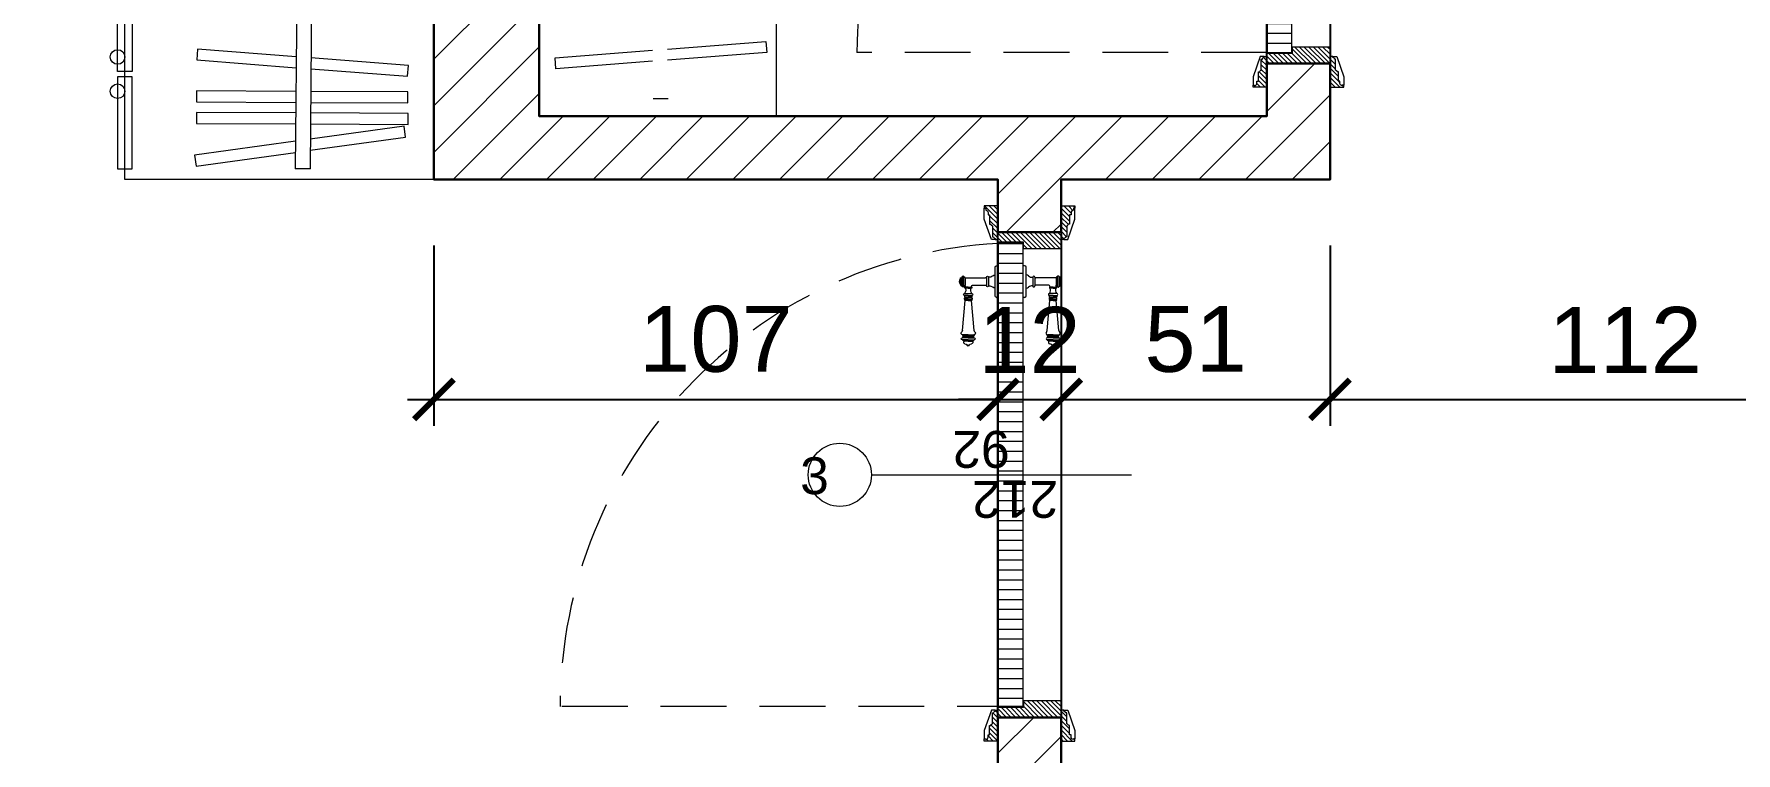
# Model space of a CAD drawing. Header units: centimetres. Extents: x 105417 to 110818, y -55119 to -48326.
# Drawn here: x 106536.5 to 106859.4, y -51584.1 to -51447.8 of the extents above; entities that cross this region are included whole.
import ezdxf

# ---------------------------------------------------------------- set-up
doc = ezdxf.new("R2010")
doc.units = ezdxf.units.CM
doc.header["$LTSCALE"] = 50
doc.header["$MEASUREMENT"] = 0
doc.linetypes.add('CACHE', pattern=[0.375, 0.25, -0.125])
doc.layers.get('0').update_dxf_attribs({"color": 8})
doc.layers.add('COTE 50ème', color=1, linetype='Continuous')
for name, color, linetype, lineweight in [('door', 44, 'Continuous', 5), ('MACONNERIE COUPE', 7, 'Continuous', 30), ('MACONNERIE HACHURE', 253, 'Continuous', 13), ('mobilimi', 8, 'Continuous', 9)]:
    doc.layers.add(name, color=color, linetype=linetype, lineweight=lineweight)
doc.layers.add('FMULT', color=150, linetype='Continuous', plot=False)
doc.styles.add('GENERATED_STYLE_1', font='arial.ttf')
doc.styles.add('RS_TXT_50', font='arial.ttf', dxfattribs={"height": 12.5})
doc.dimstyles.new('RS_50CM_LINEAIRE', dxfattribs={"dimscale": 5, "dimtxt": 12.5, "dimasz": 1.5, "dimexe": 1, "dimexo": 2.5, "dimgap": 1, "dimtad": 1, "dimdec": 1, "dimrnd": 0.5, "dimdsep": 46, "dimtxsty": 'RS_TXT_50', "dimblk1": 'ARCHTICK', "dimblk2": 'ARCHTICK', "dimsah": 1, "dimcen": 2.5, "dimdle": 1, "dimclrt": 4, "dimadec": 0, "dimazin": 2, "dimtfac": 1, "dimtdec": 1, "dimtix": 1, "dimtmove": 2, "dimatfit": 3, "dimfxl": 1, "dimtolj": 1, "dimtzin": 0, "dimarcsym": 0})

# ---------------------------------------------------------------- blocks, each defined once
blk = doc.blocks.new('door900')
at = {"color": 0}
for p, q in [((-9.3, 67.7), (9.3, 67.7)), ((9.3, 65.2), (-9.3, 65.2)), ((-6.8, 71.5), (-6.8, 70.2)), ((-5.5, 71.5), (-6.8, 71.5)), ((-6.8, 70.2), (6.8, 70.2)), ((-5.5, 71.5), (5.5, 71.5)), ((5.5, 71.5), (6.8, 71.5)), ((6.8, 71.5), (6.8, 70.2)), ((92.8, 68.1), (36.2, 62.8)), ((101.2, 67.3), (103.2, 68)), ((101.2, 56.8), (101.2, 67.3)), ((103.2, 68), (103.2, 67.7)), ((103.2, 56.8), (103.2, 68)), ((106.5, 68), (105.5, 67.3)), ((105.5, 56.8), (105.5, 67.3)), ((106.5, 56.8), (106.5, 68)), ((110.7, 68), (111.8, 67.3)), ((110.7, 56.8), (110.7, 68)), ((111.8, 56.8), (111.8, 67.3)), ((111.8, 66.2), (113.3, 66.2)), ((113.3, 56.8), (113.3, 66.2)), ((-6.8, 62.7), (-6.8, 24)), ((-6.8, 62.7), (6.8, 62.7)), ((8.7, 62.7), (6.8, 62.7)), ((6.8, 49.1), (6.8, 24)), ((8.7, 50.9), (8.7, 50.9)), ((10.5, 56.8), (10.5, 62.5)), ((10.5, 56.8), (10.5, 51.1)), ((12.7, 56.8), (12.7, 62.5)), ((12.7, 56.8), (12.7, 51.1)), ((22.5, 63.8), (22.5, 49.8)), ((26.5, 56.8), (26.5, 63.8)), ((26.5, 63.8), (29.1, 63.8)), ((26.5, 63.8), (29.1, 63.8)), ((26.5, 56.8), (26.5, 49.8)), ((26.5, 49.8), (29.1, 49.8)), ((26.5, 49.8), (29.1, 49.8)), ((29.1, 63.8), (29.1, 62.8)), ((29.1, 62.8), (29.1, 56.8)), ((29.1, 50.8), (29.1, 56.8)), ((29.1, 50.8), (29.1, 49.8)), ((29.1, 49.8), (29.1, 49.8)), ((31.1, 62.8), (31.1, 56.8)), ((31.1, 50.8), (31.1, 56.8)), ((34.1, 56.8), (34.1, 62.8)), ((34.1, 62.8), (34.1, 56.8)), ((34.1, 50.8), (34.1, 56.8)), ((34.1, 56.8), (34.1, 50.8)), ((36.2, 56.8), (36.2, 62.8)), ((36.2, 56.8), (36.2, 50.8)), ((92.8, 45.5), (36.2, 50.8)), ((101.2, 56.8), (101.2, 46.3)), ((101.2, 46.3), (103.2, 45.7)), ((103.2, 56.8), (103.2, 46.3)), ((103.2, 45.9), (103.2, 45.7)), ((105.5, 56.8), (105.5, 46.3)), ((106.5, 45.7), (105.5, 46.3)), ((106.5, 56.8), (106.5, 45.7)), ((110.7, 56.8), (110.7, 45.7)), ((110.7, 45.7), (111.8, 46.3)), ((111.8, 56.8), (111.8, 46.3)), ((111.8, 47.5), (113.3, 47.5)), ((113.3, 56.8), (113.3, 47.5)), ((120.5, 56.8), (120.5, 58.6)), ((120.5, 56.8), (120.5, 55)), ((-30, 3), (-30, 0)), ((30, 0), (-30, 0)), ((27, 6), (-27, 6)), ((-8.3, 22.3), (8.3, 22.3)), ((-8.3, 18.3), (8.3, 18.3)), ((30, 3), (30, 0))]:
    blk.add_line(p, q, dxfattribs=at)
for centre, radius, start, end in [((-9.3, 66.5), 1.25, 90, 270), ((-6.8, 67.7), 2.51, 90.115, 179.885), ((-6.8, 65.2), 2.51, 180.115, 269.885), ((0, 64), 9.29, 53.4104, 126.5896), ((6.8, 67.7), 2.51, 0.115, 89.885), ((6.8, 65.2), 2.51, 270.115, 359.885), ((9.3, 66.5), 1.25, 270, 90), ((24.5, 63.7), 2.01, 4.1469, 175.8531), ((93.1, 72.5), 4.4, 266.3976, 315.6468), ((98.3, 67.4), 2.89, 358.3861, 135.6468), ((104.3, 67.6), 1.15, 170.914, 348.1019), ((108.6, 68), 2.1, 0, 180), ((115.5, 62.5), 2.84, 13.4568, 140.4953), ((8.7, 49), 1.91, 88.7426, 178.1515), ((8.6, 64.9), 2.15, 272.7029, 297.6142), ((8.6, 48.8), 2.15, 62.3858, 87.2971), ((10, 62.5), 0.561, 3.7097, 127.9634), ((10, 51.1), 0.561, 232.0366, 356.2903), ((11.6, 62.5), 1.1, 0.0106, 179.9894), ((11.6, 51.1), 1.1, 180.0106, 359.9894), ((16.7, 70.5), 8.83, 243.5466, 311.3694), ((16.7, 43.2), 8.83, 48.6306, 116.4534), ((24.5, 50), 2.01, 184.1469, 355.8531), ((30.1, 62.8), 1.03, 0, 180.0014), ((30.1, 50.8), 1.03, 179.9972, 0), ((32.6, 62.8), 1.48, 0, 180), ((32.6, 50.8), 1.48, 180, 0), ((35.2, 62.8), 1.03, 0, 180), ((32.6, 62.8), 1.48, 1.563306237032948e-10, 2.08440831604393e-10), ((35.2, 50.8), 1.03, 180, 0), ((93.1, 41.1), 4.4, 44.3532, 93.6024), ((98.3, 46.2), 2.89, 224.3532, 1.6139), ((104.3, 46.1), 1.15, 11.8981, 189.086), ((108.6, 45.7), 2.1, 180, 0), ((115.5, 51.2), 2.84, 219.5047, 346.5432), ((127.9, 65.2), 9.88, 191.9991, 221.6757), ((127.9, 48.5), 9.88, 138.3243, 168.0009), ((120.5, 56.8), 1.79, 0, 90), ((120.5, 56.8), 1.79, 270, 0), ((-27, 3), 3, 90, 180), ((-6.8, 6), 6, 130.5908, 180), ((-16.6, 16.6), 8.41, 314.3689, 12.0705), ((-8.3, 20.3), 2, 90, 270), ((-8.5, 24), 1.71, 275.059, 359.7825), ((8.5, 24), 1.71, 180.2175, 264.941), ((16.6, 16.6), 8.41, 167.9295, 225.6311), ((8.3, 20.3), 2, 270, 90), ((6.8, 6), 6, 0, 49.4092), ((27, 3), 3, 0, 90)]:
    blk.add_arc(centre, radius, start, end, dxfattribs=at)
blk = doc.blocks.new('_ArchTick')
at = {"color": 0, "linetype": 'ByBlock', "const_width": 0.15}
blk.add_lwpolyline([(-0.5, -0.5), (0.5, 0.5)], dxfattribs=at)
blk = doc.blocks.new('*D1008')
at = {"layer": 'COTE 50ème', "color": 0, "lineweight": -2, "ltscale": 0.5, "transparency": 16777216}
for p, q in [((106612.35, -51487.86), (106612.35, -51522.05)), ((106719.35, -51487.86), (106719.35, -51522.05)), ((106607.35, -51517.05), (106724.35, -51517.05))]:
    blk.add_line(p, q, dxfattribs=at)
at = {"layer": 'Defpoints', "color": 0, "ltscale": 0.5, "transparency": 16777216}
for p in [(106612.35, -51475.36), (106719.35, -51475.36), (106719.35, -51517.05)]:
    blk.add_point(p, dxfattribs=at)
at = {"layer": 'COTE 50ème', "color": 0, "lineweight": -2, "ltscale": 0.5, "transparency": 16777216, "xscale": 7.5, "yscale": 7.5, "zscale": 7.5, "rotation": 180}
blk.add_blockref('_ArchTick', (106612.35, -51517.05), dxfattribs=at)
at = {"layer": 'COTE 50ème', "color": 0, "lineweight": -2, "ltscale": 0.5, "transparency": 16777216, "xscale": 7.5, "yscale": 7.5, "zscale": 7.5}
blk.add_blockref('_ArchTick', (106719.35, -51517.05), dxfattribs=at)
at = {"layer": 'COTE 50ème', "color": 4, "ltscale": 0.5, "transparency": 16777216, "insert": (106665.85, -51505.66), "char_height": 12.5, "attachment_point": 5, "style": 'RS_TXT_50'}
blk.add_mtext('\\A1;107', dxfattribs=at)
blk = doc.blocks.new('*D1009')
at = {"layer": 'COTE 50ème', "color": 0, "lineweight": -2, "ltscale": 0.5, "transparency": 16777216}
for p, q in [((106719.35, -51487.86), (106719.35, -51522.05)), ((106731.35, -51487.86), (106731.35, -51522.05)), ((106719.35, -51517.05), (106711.85, -51517.05)), ((106719.35, -51517.05), (106731.35, -51517.05)), ((106731.35, -51517.05), (106738.85, -51517.05))]:
    blk.add_line(p, q, dxfattribs=at)
at = {"layer": 'Defpoints', "color": 0, "ltscale": 0.5, "transparency": 16777216}
for p in [(106719.35, -51475.36), (106731.35, -51475.36), (106731.35, -51517.05)]:
    blk.add_point(p, dxfattribs=at)
at = {"layer": 'COTE 50ème', "color": 0, "lineweight": -2, "ltscale": 0.5, "transparency": 16777216, "xscale": 7.5, "yscale": 7.5, "zscale": 7.5}
blk.add_blockref('_ArchTick', (106719.35, -51517.05), dxfattribs=at)
at = {"layer": 'COTE 50ème', "color": 0, "lineweight": -2, "ltscale": 0.5, "transparency": 16777216, "xscale": 7.5, "yscale": 7.5, "zscale": 7.5, "rotation": 180}
blk.add_blockref('_ArchTick', (106731.35, -51517.05), dxfattribs=at)
at = {"layer": 'COTE 50ème', "color": 4, "ltscale": 0.5, "transparency": 16777216, "insert": (106725.35, -51505.77), "char_height": 12.5, "attachment_point": 5, "style": 'RS_TXT_50'}
blk.add_mtext('\\A1;12', dxfattribs=at)
blk = doc.blocks.new('*D1010')
at = {"layer": 'COTE 50ème', "color": 0, "lineweight": -2, "ltscale": 0.5, "transparency": 16777216}
for p, q in [((106731.35, -51487.86), (106731.35, -51522.05)), ((106782.35, -51487.86), (106782.35, -51522.05)), ((106726.35, -51517.05), (106787.35, -51517.05))]:
    blk.add_line(p, q, dxfattribs=at)
at = {"layer": 'Defpoints', "color": 0, "ltscale": 0.5, "transparency": 16777216}
for p in [(106731.35, -51475.36), (106782.35, -51475.36), (106782.35, -51517.05)]:
    blk.add_point(p, dxfattribs=at)
at = {"layer": 'COTE 50ème', "color": 0, "lineweight": -2, "ltscale": 0.5, "transparency": 16777216, "xscale": 7.5, "yscale": 7.5, "zscale": 7.5, "rotation": 180}
blk.add_blockref('_ArchTick', (106731.35, -51517.05), dxfattribs=at)
at = {"layer": 'COTE 50ème', "color": 0, "lineweight": -2, "ltscale": 0.5, "transparency": 16777216, "xscale": 7.5, "yscale": 7.5, "zscale": 7.5}
blk.add_blockref('_ArchTick', (106782.35, -51517.05), dxfattribs=at)
at = {"layer": 'COTE 50ème', "color": 4, "ltscale": 0.5, "transparency": 16777216, "insert": (106756.85, -51505.66), "char_height": 12.5, "attachment_point": 5, "style": 'RS_TXT_50'}
blk.add_mtext('\\A1;51', dxfattribs=at)
blk = doc.blocks.new('*D1011')
at = {"layer": 'COTE 50ème', "color": 0, "lineweight": -2, "ltscale": 0.5, "transparency": 16777216}
for p, q in [((106782.35, -51487.86), (106782.35, -51522.05)), ((106894.35, -51502.29), (106894.35, -51522.05)), ((106777.35, -51517.05), (106899.35, -51517.05))]:
    blk.add_line(p, q, dxfattribs=at)
at = {"layer": 'Defpoints', "color": 0, "ltscale": 0.5, "transparency": 16777216}
for p in [(106782.35, -51475.36), (106894.35, -51489.79), (106894.35, -51517.05)]:
    blk.add_point(p, dxfattribs=at)
at = {"layer": 'COTE 50ème', "color": 0, "lineweight": -2, "ltscale": 0.5, "transparency": 16777216, "xscale": 7.5, "yscale": 7.5, "zscale": 7.5, "rotation": 180}
blk.add_blockref('_ArchTick', (106782.35, -51517.05), dxfattribs=at)
at = {"layer": 'COTE 50ème', "color": 0, "lineweight": -2, "ltscale": 0.5, "transparency": 16777216, "xscale": 7.5, "yscale": 7.5, "zscale": 7.5}
blk.add_blockref('_ArchTick', (106894.35, -51517.05), dxfattribs=at)
at = {"layer": 'COTE 50ème', "color": 4, "ltscale": 0.5, "transparency": 16777216, "insert": (106838.35, -51505.77), "char_height": 12.5, "attachment_point": 5, "style": 'RS_TXT_50'}
blk.add_mtext('\\A1;112', dxfattribs=at)
blk = doc.blocks.new('*D1062')
at = {"layer": 'COTE 50ème', "color": 0, "lineweight": -2, "ltscale": 0.5, "transparency": 16777216}
for p, q in [((105995.75, -52042.36), (105995.75, -49967.36)), ((106966.85, -49972.36), (105990.75, -49972.36)), ((106196.86, -52037.36), (105990.75, -52037.36))]:
    blk.add_line(p, q, dxfattribs=at)
at = {"layer": 'Defpoints', "color": 0, "ltscale": 0.5, "transparency": 16777216}
for p in [(105995.75, -49972.36), (106979.35, -49972.36), (106209.36, -52037.36)]:
    blk.add_point(p, dxfattribs=at)
at = {"layer": 'COTE 50ème', "color": 0, "lineweight": -2, "ltscale": 0.5, "transparency": 16777216, "xscale": 7.5, "yscale": 7.5, "zscale": 7.5}
for p, rotation in [((105995.75, -49972.36), 90), ((105995.75, -52037.36), 270)]:
    blk.add_blockref('_ArchTick', p, dxfattribs=dict(at, rotation=rotation))
at = {"layer": 'COTE 50ème', "color": 4, "ltscale": 0.5, "transparency": 16777216, "insert": (105984.37, -51004.86), "char_height": 12.5, "attachment_point": 5, "rotation": 90, "style": 'RS_TXT_50'}
blk.add_mtext('\\A1;2065', dxfattribs=at)

msp = doc.modelspace()

# ---------------------------------------------------------------- hatches: boundary and pattern name
at = {"layer": 'door'}
h = msp.add_hatch(dxfattribs=at)
h.set_pattern_fill('ANSI31', color=256, scale=15, angle=855)
h.set_pattern_definition([(180, (206134.757, -99168.2354), (-2e-15, -1.875), [])])
h.paths.add_polyline_path([(106775.12, -51451.27), (106775.12, -51373.47), (106770.41, -51373.47), (106770.41, -51451.27)])
h = msp.add_hatch(dxfattribs=at)
h.set_pattern_fill('ANSI31', color=256, scale=5, angle=1350)
h.set_pattern_definition([(315, (162087.32455, 94330.4678), (0.4419417382, 0.4419417382), [])])
edge = h.paths.add_edge_path()
edge.add_line((106784.24, -51457.11), (106784.24, -51456.7))
edge.add_line((106784.24, -51456.7), (106783.93, -51456.7))
edge.add_line((106783.93, -51456.7), (106783.93, -51454.93))
edge.add_line((106783.93, -51454.93), (106783.72, -51454.93))
edge.add_arc((106783.4, -51454.93), 0.314, 0, 90)
edge.add_line((106783.4, -51454.62), (106783.4, -51452.52))
edge.add_line((106783.4, -51452.52), (106783.19, -51452.52))
edge.add_arc((106782.88, -51452.52), 0.314, 360, 450)
edge.add_line((106782.88, -51452.21), (106782.88, -51452))
edge.add_line((106782.88, -51452), (106782.35, -51452))
edge.add_line((106782.35, -51452), (106782.35, -51457.86))
edge.add_line((106782.35, -51457.86), (106784.97, -51457.86))
edge.add_line((106784.97, -51457.86), (106784.97, -51457.45))
edge.add_line((106784.97, -51457.45), (106784.66, -51457.45))
edge.add_line((106784.66, -51457.45), (106784.66, -51457.53))
edge.add_arc((106784.66, -51457.11), 0.419, 180, 270, ccw=False)
h.paths.add_polyline_path([(106782.35, -51453.36), (106782.35, -51450.22), (106775.17, -51450.22), (106775.17, -51451.48), (106770.35, -51451.48), (106770.35, -51453.36)])
edge = h.paths.add_edge_path()
edge.add_line((106768.47, -51457.11), (106768.47, -51456.7))
edge.add_line((106768.47, -51456.7), (106768.78, -51456.7))
edge.add_line((106768.78, -51456.7), (106768.78, -51454.93))
edge.add_line((106768.78, -51454.93), (106768.99, -51454.93))
edge.add_arc((106769.31, -51454.93), 0.314, 90, 180, ccw=False)
edge.add_line((106769.31, -51454.62), (106769.31, -51452.52))
edge.add_line((106769.31, -51452.52), (106769.52, -51452.52))
edge.add_arc((106769.83, -51452.52), 0.314, 90, 180, ccw=False)
edge.add_line((106769.83, -51452.21), (106769.83, -51452))
edge.add_line((106769.83, -51452), (106770.35, -51452))
edge.add_line((106770.35, -51452), (106770.35, -51457.86))
edge.add_line((106770.35, -51457.86), (106767.74, -51457.86))
edge.add_line((106767.74, -51457.86), (106767.74, -51457.45))
edge.add_line((106767.74, -51457.45), (106768.05, -51457.45))
edge.add_line((106768.05, -51457.45), (106768.05, -51457.53))
edge.add_arc((106768.05, -51457.11), 0.419, 270, 360)
h = msp.add_hatch(dxfattribs=at)
h.set_pattern_fill('ANSI31', color=256, scale=5, angle=990)
h.set_pattern_definition([(315, (163508.3246, 93132.46776), (0.4419417382, 0.4419417382), [])])
h.paths.add_polyline_path([(106731.35, -51485.36), (106731.35, -51488.51), (106724.17, -51488.51), (106724.17, -51487.25), (106719.35, -51487.25), (106719.35, -51485.36)])
edge = h.paths.add_edge_path()
edge.add_line((106733.24, -51481.61), (106733.24, -51482.03))
edge.add_line((106733.24, -51482.03), (106732.93, -51482.03))
edge.add_line((106732.93, -51482.03), (106732.93, -51483.79))
edge.add_line((106732.93, -51483.79), (106732.72, -51483.79))
edge.add_arc((106732.4, -51483.79), 0.314, -90, 0, ccw=False)
edge.add_line((106732.4, -51484.11), (106732.4, -51486.2))
edge.add_line((106732.4, -51486.2), (106732.19, -51486.2))
edge.add_arc((106731.88, -51486.2), 0.314, -90, 0, ccw=False)
edge.add_line((106731.88, -51486.51), (106731.88, -51486.72))
edge.add_line((106731.88, -51486.72), (106731.35, -51486.72))
edge.add_line((106731.35, -51486.72), (106731.35, -51480.36))
edge.add_line((106731.35, -51480.36), (106733.97, -51480.36))
edge.add_line((106733.97, -51480.36), (106733.97, -51480.77))
edge.add_line((106733.97, -51480.77), (106733.66, -51480.77))
edge.add_line((106733.66, -51480.77), (106733.66, -51481.19))
edge.add_arc((106733.66, -51481.61), 0.419, 90, 180)
edge = h.paths.add_edge_path()
edge.add_line((106717.47, -51481.61), (106717.47, -51482.03))
edge.add_line((106717.47, -51482.03), (106717.78, -51482.03))
edge.add_line((106717.78, -51482.03), (106717.78, -51483.79))
edge.add_line((106717.78, -51483.79), (106717.99, -51483.79))
edge.add_arc((106718.31, -51483.79), 0.314, 180, 270)
edge.add_line((106718.31, -51484.11), (106718.31, -51486.2))
edge.add_line((106718.31, -51486.2), (106718.52, -51486.2))
edge.add_arc((106718.83, -51486.2), 0.314, 180, 270)
edge.add_line((106718.83, -51486.51), (106718.83, -51486.72))
edge.add_line((106718.83, -51486.72), (106719.35, -51486.72))
edge.add_line((106719.35, -51486.72), (106719.35, -51480.36))
edge.add_line((106719.35, -51480.36), (106716.74, -51480.36))
edge.add_line((106716.74, -51480.36), (106716.74, -51480.77))
edge.add_line((106716.74, -51480.77), (106717.05, -51480.77))
edge.add_line((106717.05, -51480.77), (106717.05, -51481.19))
edge.add_arc((106717.05, -51481.61), 0.419, 0, 90, ccw=False)
h = msp.add_hatch(dxfattribs=at)
h.set_pattern_fill('ANSI31', color=256, scale=15, angle=495)
h.set_pattern_definition([(180, (207555.757, -100376.2473), (-2e-15, -1.875), [])])
h.paths.add_polyline_path([(106724.12, -51575.27), (106724.12, -51487.46), (106719.41, -51487.46), (106719.41, -51575.27)])
h = msp.add_hatch(dxfattribs=at)
h.set_pattern_fill('ANSI31', color=256, scale=5, angle=990)
h.set_pattern_definition([(315, (163508.3246, 93132.46776), (0.4419417382, 0.4419417382), [])])
edge = h.paths.add_edge_path()
edge.add_line((106733.24, -51581.11), (106733.24, -51580.7))
edge.add_line((106733.24, -51580.7), (106732.93, -51580.7))
edge.add_line((106732.93, -51580.7), (106732.93, -51578.93))
edge.add_line((106732.93, -51578.93), (106732.72, -51578.93))
edge.add_arc((106732.4, -51578.93), 0.314, 0, 90)
edge.add_line((106732.4, -51578.62), (106732.4, -51576.52))
edge.add_line((106732.4, -51576.52), (106732.19, -51576.52))
edge.add_arc((106731.88, -51576.52), 0.314, 360, 450)
edge.add_line((106731.88, -51576.21), (106731.88, -51576))
edge.add_line((106731.88, -51576), (106731.35, -51576))
edge.add_line((106731.35, -51576), (106731.35, -51581.86))
edge.add_line((106731.35, -51581.86), (106733.97, -51581.86))
edge.add_line((106733.97, -51581.86), (106733.97, -51581.45))
edge.add_line((106733.97, -51581.45), (106733.66, -51581.45))
edge.add_line((106733.66, -51581.45), (106733.66, -51581.53))
edge.add_arc((106733.66, -51581.11), 0.419, 180, 270, ccw=False)
h.paths.add_polyline_path([(106731.35, -51577.36), (106731.35, -51574.22), (106724.17, -51574.22), (106724.17, -51575.48), (106719.35, -51575.48), (106719.35, -51577.36)])
edge = h.paths.add_edge_path()
edge.add_line((106717.47, -51581.11), (106717.47, -51580.7))
edge.add_line((106717.47, -51580.7), (106717.78, -51580.7))
edge.add_line((106717.78, -51580.7), (106717.78, -51578.93))
edge.add_line((106717.78, -51578.93), (106717.99, -51578.93))
edge.add_arc((106718.31, -51578.93), 0.314, 90, 180, ccw=False)
edge.add_line((106718.31, -51578.62), (106718.31, -51576.52))
edge.add_line((106718.31, -51576.52), (106718.52, -51576.52))
edge.add_arc((106718.83, -51576.52), 0.314, 90, 180, ccw=False)
edge.add_line((106718.83, -51576.21), (106718.83, -51576))
edge.add_line((106718.83, -51576), (106719.35, -51576))
edge.add_line((106719.35, -51576), (106719.35, -51581.86))
edge.add_line((106719.35, -51581.86), (106716.74, -51581.86))
edge.add_line((106716.74, -51581.86), (106716.74, -51581.45))
edge.add_line((106716.74, -51581.45), (106717.05, -51581.45))
edge.add_line((106717.05, -51581.45), (106717.05, -51581.53))
edge.add_arc((106717.05, -51581.11), 0.419, 270, 360)
at = {"layer": 'MACONNERIE HACHURE'}
h = msp.add_hatch(dxfattribs=at)
h.set_pattern_fill('ANSI31', color=256, scale=50, style=0)
h.paths.add_polyline_path([(107979.35, -50366.36), (108090.35, -50366.36), (108090.35, -50324.36), (107979.35, -50324.36)])
h.paths.add_polyline_path([(107987.35, -50358.36), (108082.35, -50358.36), (108082.35, -50332.36), (107987.35, -50332.36)], flags=16)
h.paths.add_polyline_path([(106528.35, -50366.36), (106639.35, -50366.36), (106639.35, -50324.36), (106528.35, -50324.36)])
h.paths.add_polyline_path([(106536.35, -50358.36), (106631.35, -50358.36), (106631.35, -50332.36), (106536.35, -50332.36)], flags=16)
h.paths.add_polyline_path([(106399.35, -52012.36), (106344.35, -52012.36), (106344.35, -52037.36), (106399.35, -52037.36)])
h.paths.add_polyline_path([(106579.35, -52037.36), (106679.35, -52037.36), (106679.35, -52012.36), (106579.35, -52012.36)])
h.paths.add_polyline_path([(108409.35, -50417.36), (108409.35, -50357.36), (108384.35, -50357.36), (108384.35, -50417.36)])
h.paths.add_polyline_path([(107296.85, -50332.36), (107321.85, -50332.36), (107321.85, -50112.36), (107296.85, -50112.36)])
h.paths.add_polyline_path([(107614.35, -50142.36), (107639.35, -50142.36), (107639.35, -49972.36), (107521.85, -49972.36), (107521.85, -49997.36), (107614.35, -49997.36)])
h.paths.add_polyline_path([(107296.85, -50112.36), (107321.85, -50112.36), (107321.85, -49972.36), (107296.85, -49972.36)])
h.paths.add_polyline_path([(107004.35, -50142.36), (106979.35, -50142.36), (106979.35, -49972.36), (107096.85, -49972.36), (107096.85, -49997.36), (107004.35, -49997.36)])
h.paths.add_polyline_path([(108384.35, -50672.36), (108409.35, -50672.36), (108409.35, -50597.36), (108384.35, -50597.36)])
h.paths.add_polyline_path([(106209.35, -50417.36), (106209.35, -50357.36), (106234.35, -50357.36), (106234.35, -50417.36)])
h.paths.add_polyline_path([(106234.35, -50752.25), (106209.35, -50752.25), (106209.35, -50697.36), (106234.35, -50697.36)])
h.paths.add_polyline_path([(108384.35, -50752.25), (108409.35, -50752.25), (108409.35, -50697.36), (108384.35, -50697.36)])
h.paths.add_polyline_path([(106234.35, -51247.36), (106209.35, -51247.36), (106209.35, -51192.47), (106234.35, -51192.47)])
h.paths.add_polyline_path([(106754.35, -50947.8), (106869.35, -50947.8), (106869.35, -50997.8), (106754.35, -50997.8)])
h.paths.add_polyline_path([(106764.35, -50957.8), (106859.35, -50957.8), (106859.35, -50987.8), (106764.35, -50987.8)], flags=16)
h.paths.add_polyline_path([(107749.35, -50947.36), (107864.35, -50947.36), (107864.35, -50997.36), (107749.35, -50997.36)])
h.paths.add_polyline_path([(107759.35, -50957.36), (107854.35, -50957.36), (107854.35, -50987.36), (107759.35, -50987.36)], flags=16)
h.paths.add_polyline_path([(107059.35, -51297.36), (107079.35, -51297.36), (107079.35, -51307.36), (107059.35, -51307.36)])
h.paths.add_polyline_path([(107004.35, -50357.36), (107096.85, -50357.36), (107096.85, -50332.36), (107004.35, -50332.36)])
h.paths.add_polyline_path([(106619.47, -50617.36), (106644.47, -50617.36), (106644.47, -50672.36), (106619.47, -50672.36)])
h.paths.add_polyline_path([(106234.35, -51032.36), (106209.35, -51032.36), (106209.35, -50912.36), (106234.35, -50912.36)])
h.paths.add_polyline_path([(107044.35, -50768.68), (106979.35, -50768.68), (106979.35, -50746.68), (107004.35, -50746.68), (107004.35, -50756.68), (107044.35, -50756.68)])
h.paths.add_polyline_path([(106234.35, -50672.36), (106209.35, -50672.36), (106209.35, -50597.36), (106234.35, -50597.36)])
h.paths.add_polyline_path([(107149.35, -51567.36), (107059.35, -51567.36), (107059.35, -51487.36), (106906.35, -51487.36), (106906.35, -51582.35), (106894.35, -51582.35), (106894.35, -51462.36), (107059.35, -51462.36), (107059.35, -51407.36), (107079.35, -51407.36), (107079.35, -51511.36), (107149.35, -51511.36), (107149.35, -51462.36), (107184.35, -51462.36), (107184.35, -51482.36), (107174.35, -51482.36), (107174.35, -51532.36), (107149.35, -51532.36), (107149.35, -51516.36), (107079.35, -51516.36), (107079.35, -51542.36), (107149.35, -51542.36)])
h.paths.add_polyline_path([(106979.35, -50392.36), (107004.35, -50392.36), (107004.35, -50654.68), (106979.35, -50654.68), (106979.35, -50617.36), (106919.35, -50617.36), (106919.35, -50592.36), (106979.35, -50592.36)])
h.paths.add_polyline_path([(107039.35, -52012.36), (106906.35, -52012.36), (106906.35, -51858.36), (106894.35, -51858.36), (106894.35, -52012.36), (106859.35, -52012.36), (106859.35, -52037.36), (107039.35, -52037.36)])
h.paths.add_polyline_path([(106344.35, -51612.36), (106344.35, -51670.47), (106319.35, -51670.47), (106319.35, -51617.36), (106209.35, -51617.36), (106209.35, -51527.36), (106234.35, -51527.36), (106234.35, -51592.36), (106567.35, -51592.36), (106567.35, -51587.36), (106719.35, -51587.36), (106719.35, -51577.36), (106731.35, -51577.36), (106731.35, -51672.36), (106792.22, -51672.36), (106792.22, -51684.36), (106719.35, -51684.36), (106719.35, -51612.36)])
h.paths.add_polyline_path([(106782.35, -51277.36), (106782.35, -51371.36), (106770.35, -51371.36), (106770.35, -51297.36), (106632.35, -51297.36), (106632.35, -51463.36), (106770.35, -51463.36), (106770.35, -51453.36), (106782.35, -51453.36), (106782.35, -51475.36), (106731.35, -51475.36), (106731.35, -51485.36), (106719.35, -51485.36), (106719.35, -51475.36), (106612.35, -51475.36), (106612.35, -51297.36), (106344.35, -51297.36), (106344.35, -51277.36)])
h.paths.add_polyline_path([(107559.35, -51297.36), (107539.35, -51297.36), (107539.35, -51307.36), (107559.35, -51307.36)])
h.paths.add_polyline_path([(107614.35, -50357.36), (107521.85, -50357.36), (107521.85, -50332.36), (107614.35, -50332.36)])
h.paths.add_polyline_path([(107994.35, -50617.36), (107969.35, -50617.36), (107969.35, -50672.36), (107994.35, -50672.36)])
h.paths.add_polyline_path([(108384.35, -51032.36), (108409.35, -51032.36), (108409.35, -50912.36), (108384.35, -50912.36)])
h.paths.add_polyline_path([(107574.35, -50768.68), (107639.35, -50768.68), (107639.35, -50746.68), (107614.35, -50746.68), (107614.35, -50756.68), (107574.35, -50756.68)])
h.paths.add_polyline_path([(107129.19, -51192.36), (107079.35, -51192.36), (107079.35, -51152.36), (107129.19, -51152.36)])
h.paths.add_polyline_path([(107289.35, -51192.36), (107249.35, -51192.36), (107249.35, -51152.36), (107289.35, -51152.36)])
h.paths.add_polyline_path([(106344.35, -51940.47), (106319.35, -51940.47), (106319.35, -51987.36), (106344.35, -51987.36)])
h.paths.add_polyline_path([(106234.35, -51297.36), (106209.35, -51297.36), (106209.35, -51347.36), (106234.35, -51347.36)])
h.paths.add_polyline_path([(107489.52, -51192.36), (107539.35, -51192.36), (107539.35, -51152.36), (107489.52, -51152.36)])
h.paths.add_polyline_path([(107329.35, -51192.36), (107369.35, -51192.36), (107369.35, -51152.36), (107329.35, -51152.36)])
h.paths.add_polyline_path([(107174.35, -52012.36), (107194.35, -52012.36), (107194.35, -52037.36), (107174.35, -52037.36)])
h.paths.add_polyline_path([(107469.35, -51567.36), (107559.35, -51567.36), (107559.35, -51487.36), (107712.35, -51487.36), (107712.35, -51582.35), (107724.35, -51582.35), (107724.35, -51462.36), (107559.35, -51462.36), (107559.35, -51407.36), (107539.35, -51407.36), (107539.35, -51511.36), (107469.35, -51511.36), (107469.35, -51462.36), (107284.35, -51462.36), (107284.35, -51482.36), (107444.35, -51482.36), (107444.35, -51532.36), (107469.35, -51532.36), (107469.35, -51516.36), (107539.35, -51516.36), (107539.35, -51542.36), (107469.35, -51542.36)])
h.paths.add_polyline_path([(108274.35, -51940.47), (108299.35, -51940.47), (108299.35, -51987.36), (108274.35, -51987.36)])
h.paths.add_polyline_path([(107294.35, -50357.36), (107276.85, -50357.36), (107276.85, -50332.36), (107341.85, -50332.36), (107341.85, -50357.36), (107324.35, -50357.36), (107324.35, -50822.36), (107294.35, -50822.36)])
h.paths.add_polyline_path([(107639.35, -50392.36), (107614.35, -50392.36), (107614.35, -50654.68), (107639.35, -50654.68), (107639.35, -50617.36), (107699.35, -50617.36), (107699.35, -50592.36), (107639.35, -50592.36)])
h.paths.add_polyline_path([(107294.35, -52012.36), (107444.35, -52012.36), (107444.35, -52037.36), (107294.35, -52037.36)])
h.paths.add_polyline_path([(107579.35, -52012.36), (107712.35, -52012.36), (107712.35, -51858.36), (107724.35, -51858.36), (107724.35, -52012.36), (108274.35, -52012.36), (108274.35, -52037.36), (107579.35, -52037.36)])
h.paths.add_polyline_path([(108274.35, -51612.36), (108274.35, -51670.47), (108299.35, -51670.47), (108299.35, -51617.36), (108409.35, -51617.36), (108409.35, -51527.36), (108384.35, -51527.36), (108384.35, -51592.36), (108051.35, -51592.36), (108051.35, -51587.36), (107899.35, -51587.36), (107899.35, -51577.36), (107887.35, -51577.36), (107887.35, -51672.36), (107826.49, -51672.36), (107826.49, -51684.36), (107899.35, -51684.36), (107899.35, -51612.36)])
h.paths.add_polyline_path([(107836.35, -51277.36), (107836.35, -51371.36), (107848.35, -51371.36), (107848.35, -51297.36), (107986.35, -51297.36), (107986.35, -51463.36), (107848.35, -51463.36), (107848.35, -51453.36), (107836.35, -51453.36), (107836.35, -51475.36), (107887.35, -51475.36), (107887.35, -51485.36), (107899.35, -51485.36), (107899.35, -51475.36), (108006.35, -51475.36), (108006.35, -51297.36), (108274.35, -51297.36), (108274.35, -51277.36)])
h.paths.add_polyline_path([(108384.35, -51297.36), (108409.35, -51297.36), (108409.35, -51347.36), (108384.35, -51347.36)])
h.paths.add_polyline_path([(108384.35, -51247.36), (108409.35, -51247.36), (108409.35, -51192.47), (108384.35, -51192.47)])
h.paths.add_polyline_path([(106906.35, -51766.36), (107149.35, -51766.36), (107149.35, -51746.36), (106906.35, -51746.36), (106906.35, -51664.35), (106894.35, -51664.35), (106894.35, -51672.36), (106884.35, -51672.36), (106884.35, -51684.36), (106894.35, -51684.36), (106894.35, -51776.36), (106906.35, -51776.36)])
h.paths.add_polyline_path([(107712.35, -51766.36), (107469.35, -51766.36), (107469.35, -51746.36), (107712.35, -51746.36), (107712.35, -51664.35), (107724.35, -51664.35), (107724.35, -51672.36), (107734.35, -51672.36), (107734.35, -51684.36), (107724.35, -51684.36), (107724.35, -51776.36), (107712.35, -51776.36)])

# ---------------------------------------------------------------- linework, layer by layer
at = {"layer": 'door', "linetype": 'CACHE'}
for p, q in [((106770.41, -51451.27), (106692.61, -51451.27)), ((106724.12, -51575.27), (106636.31, -51575.27))]:
    msp.add_line(p, q, dxfattribs=at)
at = {"layer": 'door'}
msp.add_line((106695.36, -51531.36), (106744.68, -51531.36), dxfattribs=at)
for points in [[(106775.12, -51451.27), (106775.12, -51373.47), (106770.41, -51373.47), (106770.41, -51451.27), (106775.12, -51451.27)], [(106769.83, -51452), (106769.1, -51452), (106767.74, -51455.86), (106767.74, -51457.45)], [(106782.35, -51453.36), (106782.35, -51450.22), (106775.17, -51450.22), (106775.17, -51451.48), (106770.35, -51451.48), (106770.35, -51453.36), (106782.35, -51453.36)], [(106782.88, -51452), (106783.61, -51452), (106784.97, -51455.86), (106784.97, -51457.45)], [(106718.83, -51486.72), (106718.1, -51486.72), (106716.74, -51482.87), (106716.74, -51480.77)], [(106731.88, -51486.72), (106732.61, -51486.72), (106733.97, -51482.87), (106733.97, -51480.77)], [(106731.35, -51485.36), (106731.35, -51488.51), (106724.17, -51488.51), (106724.17, -51487.25), (106719.35, -51487.25), (106719.35, -51485.36), (106731.35, -51485.36)], [(106724.12, -51575.27), (106724.12, -51487.46), (106719.41, -51487.46), (106719.41, -51575.27), (106724.12, -51575.27)], [(106731.35, -51577.36), (106731.35, -51574.22), (106724.17, -51574.22), (106724.17, -51575.48), (106719.35, -51575.48), (106719.35, -51577.36), (106731.35, -51577.36)], [(106718.83, -51576), (106718.1, -51576), (106716.74, -51579.86), (106716.74, -51581.45)], [(106731.88, -51576), (106732.61, -51576), (106733.97, -51579.86), (106733.97, -51581.45)]]:
    msp.add_lwpolyline(points, dxfattribs=at)
for points in [[(106768.47, -51457.11), (106768.47, -51456.7), (106768.78, -51456.7), (106768.78, -51454.93), (106768.99, -51454.93, -0.414214), (106769.31, -51454.62), (106769.31, -51452.52), (106769.52, -51452.52, -0.414214), (106769.83, -51452.21), (106769.83, -51452), (106770.35, -51452), (106770.35, -51457.86), (106767.74, -51457.86), (106767.74, -51457.45), (106768.05, -51457.45), (106768.05, -51457.53, 0.414214), (106768.47, -51457.11)], [(106784.24, -51457.11), (106784.24, -51456.7), (106783.93, -51456.7), (106783.93, -51454.93), (106783.72, -51454.93, 0.414214), (106783.4, -51454.62), (106783.4, -51452.52), (106783.19, -51452.52, 0.414214), (106782.88, -51452.21), (106782.88, -51452), (106782.35, -51452), (106782.35, -51457.86), (106784.97, -51457.86), (106784.97, -51457.45), (106784.66, -51457.45), (106784.66, -51457.53, -0.414214), (106784.24, -51457.11)], [(106717.47, -51481.61), (106717.47, -51482.03), (106717.78, -51482.03), (106717.78, -51483.79), (106717.99, -51483.79, 0.414214), (106718.31, -51484.11), (106718.31, -51486.2), (106718.52, -51486.2, 0.414214), (106718.83, -51486.51), (106718.83, -51486.72), (106719.35, -51486.72), (106719.35, -51480.36), (106716.74, -51480.36), (106716.74, -51480.77), (106717.05, -51480.77), (106717.05, -51481.19, -0.414214), (106717.47, -51481.61)], [(106733.24, -51481.61), (106733.24, -51482.03), (106732.93, -51482.03), (106732.93, -51483.79), (106732.72, -51483.79, -0.414214), (106732.4, -51484.11), (106732.4, -51486.2), (106732.19, -51486.2, -0.414214), (106731.88, -51486.51), (106731.88, -51486.72), (106731.35, -51486.72), (106731.35, -51480.36), (106733.97, -51480.36), (106733.97, -51480.77), (106733.66, -51480.77), (106733.66, -51481.19, 0.414214), (106733.24, -51481.61)], [(106717.47, -51581.11), (106717.47, -51580.7), (106717.78, -51580.7), (106717.78, -51578.93), (106717.99, -51578.93, -0.414214), (106718.31, -51578.62), (106718.31, -51576.52), (106718.52, -51576.52, -0.414214), (106718.83, -51576.21), (106718.83, -51576), (106719.35, -51576), (106719.35, -51581.86), (106716.74, -51581.86), (106716.74, -51581.45), (106717.05, -51581.45), (106717.05, -51581.53, 0.414214), (106717.47, -51581.11)], [(106733.24, -51581.11), (106733.24, -51580.7), (106732.93, -51580.7), (106732.93, -51578.93), (106732.72, -51578.93, 0.414214), (106732.4, -51578.62), (106732.4, -51576.52), (106732.19, -51576.52, 0.414214), (106731.88, -51576.21), (106731.88, -51576), (106731.35, -51576), (106731.35, -51581.86), (106733.97, -51581.86), (106733.97, -51581.45), (106733.66, -51581.45), (106733.66, -51581.53, -0.414214), (106733.24, -51581.11)]]:
    msp.add_lwpolyline(points, format="xyb", dxfattribs=at)
msp.add_circle((106689.36, -51531.36), 6, dxfattribs=at)
at = {"layer": 'door', "linetype": 'CACHE'}
for centre, radius, start, end in [((106770.41, -51451.27), 77.8, 90, 180), ((106724.35, -51575.36), 88.04, 93.2184, 179.9417)]:
    msp.add_arc(centre, radius, start, end, dxfattribs=at)
at = {"layer": 'FMULT', "ltscale": 0.5}
for points in [[(106782.35, -51277.36), (106782.35, -51475.36), (106733.24, -51475.36), (106731.35, -51475.36), (106731.35, -51672.36), (106894.35, -51672.36), (106894.35, -51462.36), (107059.35, -51462.36), (107059.35, -51305.54), (107044.35, -51305.54), (107044.35, -51272.36)], [(106234.35, -51297.36), (106234.35, -51592.36), (106719.35, -51587.36), (106719.35, -51475.36), (106612.35, -51475.36), (106612.35, -51298.36)], [(106632.35, -51463.36), (106770.35, -51463.36), (106770.35, -51297.36), (106632.35, -51297.36)]]:
    msp.add_lwpolyline(points, close=True, dxfattribs=at)
at = {"layer": 'MACONNERIE COUPE'}
for points in [[(106782.35, -51277.36), (106782.35, -51371.36), (106770.35, -51371.36), (106770.35, -51297.36), (106632.35, -51297.36), (106632.35, -51463.36), (106770.35, -51463.36), (106770.35, -51453.36), (106782.35, -51453.36), (106782.35, -51475.36), (106731.35, -51475.36), (106731.35, -51485.36), (106719.35, -51485.36), (106719.35, -51475.36), (106612.35, -51475.36), (106612.35, -51297.36), (106344.35, -51297.36), (106344.35, -51277.36)], [(106344.35, -51612.36), (106344.35, -51670.47), (106319.35, -51670.47), (106319.35, -51617.36), (106209.35, -51617.36), (106209.35, -51527.36), (106234.35, -51527.36), (106234.35, -51592.36), (106567.35, -51592.36), (106567.35, -51587.36), (106719.35, -51587.36), (106719.35, -51577.36), (106731.35, -51577.36), (106731.35, -51672.36), (106792.22, -51672.36), (106792.22, -51684.36), (106719.35, -51684.36), (106719.35, -51612.36)]]:
    msp.add_lwpolyline(points, close=True, dxfattribs=at)
at = {"layer": 'mobilimi'}
for p, q in [((106586.6, -51419.5), (106586.04, -51473.35)), ((106588.92, -51473.35), (106589.42, -51419.5)), ((106586.04, -51470.23), (106586.04, -51470.24))]:
    msp.add_line(p, q, dxfattribs=at)
for points in [[(106677.35, -51463.36), (106677.35, -51353.74), (106632.35, -51353.74), (106632.35, -51463.36)], [(106553.73, -51475.36), (106553.73, -51417.36), (106612.35, -51417.36), (106612.35, -51475.36)], [(106555.11, -51419.38), (106555.11, -51454.86), (106552.35, -51454.86), (106552.35, -51419.38)], [(106555.11, -51473.35), (106555.11, -51455.86), (106552.35, -51455.86), (106552.35, -51473.35)]]:
    msp.add_lwpolyline(points, close=True, dxfattribs=at)
for points in [[(106656.64, -51450.62), (106675.33, -51449.17), (106675.49, -51451.24), (106656.65, -51452.7)], [(106586.22, -51452.06), (106567.54, -51450.61), (106567.38, -51452.68), (106586.21, -51454.14)], [(106607.53, -51453.7), (106589.04, -51452.27)], [(106635.33, -51452.26), (106653.82, -51450.83)], [(106653.83, -51452.92), (106635.49, -51454.33), (106635.33, -51452.26)], [(106589.03, -51454.36), (106607.37, -51455.77), (106607.53, -51453.7)], [(106586.13, -51458.64), (106567.31, -51458.55), (106567.3, -51460.63), (106586.12, -51460.72)], [(106588.94, -51460.73), (106607.41, -51460.82), (106607.42, -51458.74)], [(106607.42, -51458.74), (106588.95, -51458.65)], [(106586.17, -51462.71), (106567.35, -51462.62), (106567.34, -51464.7), (106586.16, -51464.79)], [(106607.47, -51462.81), (106588.99, -51462.73)], [(106653.95, -51460.01), (106656.82, -51460.01)], [(106588.89, -51469.81), (106606.98, -51467.31), (106606.7, -51465.26)], [(106606.7, -51465.26), (106588.9, -51467.71)], [(106588.98, -51464.8), (106607.46, -51464.89), (106607.47, -51462.81)], [(106586.08, -51468.1), (106566.96, -51470.74), (106567.24, -51472.79), (106586.07, -51470.2)], [(106588.92, -51473.35), (106586.04, -51473.35)]]:
    msp.add_lwpolyline(points, dxfattribs=at)
for centre in [(106552.35, -51452.11), (106552.35, -51458.61)]:
    msp.add_circle(centre, 1.38, dxfattribs=at)

# ---------------------------------------------------------------- block references
at = {"layer": 'door', "yscale": 0.1, "zscale": 0.1}
for p, xscale, rotation in [((106719.41, -51494.7), -0.1, 90), ((106724.12, -51494.7), 0.1, 270)]:
    msp.add_blockref('door900', p, dxfattribs=dict(at, xscale=xscale, rotation=rotation))

# ---------------------------------------------------------------- texts
at = {"layer": 'door', "char_height": 7, "attachment_point": 9, "rotation": 180, "style": 'GENERATED_STYLE_1'}
for s, insert in [('\\A1;\\pt0;92', (106710.72, -51522.93)), ('\\A1;\\pt0;212', (106714.46, -51532.51))]:
    msp.add_mtext(s, dxfattribs=dict(at, insert=insert))
at = {"layer": 'door', "insert": (106687.27, -51528.03), "char_height": 7, "attachment_point": 3, "style": 'GENERATED_STYLE_1'}
msp.add_mtext('\\A1;\\pt0;3', dxfattribs=at)

# ---------------------------------------------------------------- dimensions: what is measured, and where the dimension line sits
at = {"layer": 'COTE 50ème', "ltscale": 0.5}
dim = msp.add_linear_dim(base=(105995.75, -49972.36), p1=(106209.36, -52037.36), p2=(106979.35, -49972.36), angle=90, dimstyle='RS_50CM_LINEAIRE', dxfattribs=at)
dim.commit()
dim.dimension.update_dxf_attribs({"geometry": '*D1062', "text_midpoint": (105984.37, -51004.86)})
for base, p1, p2, picture, middle in [((106719.35, -51517.05), (106612.35, -51475.36), (106719.35, -51475.36), '*D1008', (106665.85, -51505.66)), ((106731.35, -51517.05), (106719.35, -51475.36), (106731.35, -51475.36), '*D1009', (106725.35, -51505.77)), ((106782.35, -51517.05), (106731.35, -51475.36), (106782.35, -51475.36), '*D1010', (106756.85, -51505.66)), ((106894.35, -51517.05), (106782.35, -51475.36), (106894.35, -51489.79), '*D1011', (106838.35, -51505.77))]:
    dim = msp.add_linear_dim(base=base, p1=p1, p2=p2, dimstyle='RS_50CM_LINEAIRE', dxfattribs=at)
    dim.commit()
    dim.dimension.update_dxf_attribs({"geometry": picture, "text_midpoint": middle})

doc.saveas('drawing.dxf')
